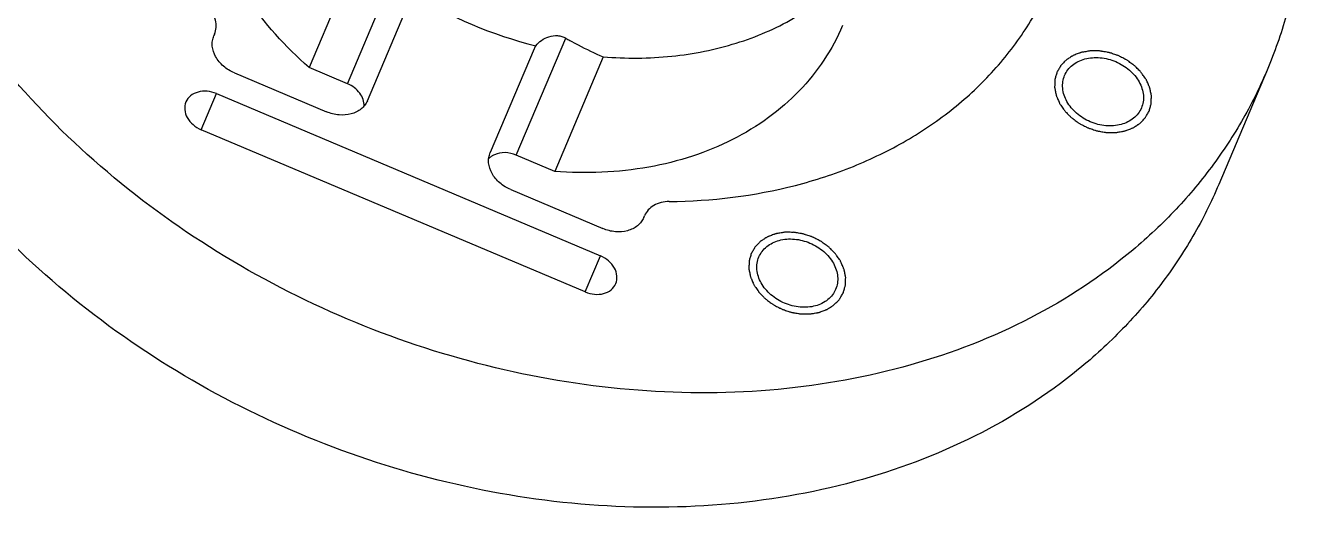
# Model space of a CAD drawing. Header units: millimetres. Extents: x 0 to 420, y 0 to 297.
# Drawn here: x 361.31 to 399.67, y 189.36 to 203.85 of the extents above; entities that cross this region are included whole.
import ezdxf

# ---------------------------------------------------------------- set-up
doc = ezdxf.new("R2010")
doc.units = ezdxf.units.MM
doc.header["$LTSCALE"] = 23.1
doc.layers.get('0').update_dxf_attribs({"linetype": 'CONTINUOUS'})

msp = doc.modelspace()

# ---------------------------------------------------------------- linework, layer by layer
at = {"color": 7, "linetype": 'CONTINUOUS'}
for p, q in [((371.2622, 206.0257), (369.8098, 202.5904)), ((371.5599, 201.5941), (372.8755, 204.7057)), ((366.9757, 203.5911), (366.9546, 203.5412)), ((376.5597, 203.148), (375.2442, 200.0365)), ((370.9611, 202.1036), (369.8098, 202.5904)), ((378.6307, 202.9103), (377.1783, 199.4751)), ((367.5707, 202.4303), (370.3338, 201.2621)), ((398.549, 202.515), (397.0967, 199.0798)), ((367.0354, 201.8062), (378.5486, 196.9384)), ((378.0911, 195.8562), (366.5778, 200.7239)), ((377.1783, 199.4751), (376.0269, 199.9618)), ((375.8602, 198.9255), (378.6234, 197.7573)), ((379.8495, 198.0894), (379.8706, 198.1392))]:
    msp.add_line(p, q, dxfattribs=at)
at = {"color": 9, "linetype": 'CONTINUOUS'}
for p, q in [((370.9611, 202.1036), (372.4447, 205.6126)), ((376.0269, 199.9618), (377.5105, 203.4708)), ((366.5778, 200.7239), (367.0354, 201.8062)), ((378.0911, 195.8562), (378.5486, 196.9384))]:
    msp.add_line(p, q, dxfattribs=at)
msp.add_arc((379.7727, 215.8839), 13.031, 238.19841, 255.96761, dxfattribs=at)
at = {"color": 7, "linetype": 'CONTINUOUS'}
for centre, radius, start, end in [((384.1512, 215.1469), 13.4324, 240.3712, 240.98751), ((376.9891, 202.966), 0.4664, 143.74536, 157.02609), ((375.6161, 199.4353), 0.5917, 114.17902, 121.42547)]:
    msp.add_arc(centre, radius, start, end, dxfattribs=at)
for points, knots in [([(357.1013, 220.0388), (357.326, 220.5702), (357.8444, 221.609), (358.8139, 223.0645), (359.9675, 224.4055), (361.7512, 226.0386), (364.4027, 227.7277), (368.052, 229.0891), (372.0638, 229.7668), (376.2863, 229.7397), (380.5623, 229.0126), (384.7324, 227.6141), (388.641, 225.597), (392.1418, 223.0361), (395.103, 220.026), (397.4119, 216.676), (398.9778, 213.1096), (399.6134, 210.0307), (399.6846, 207.6134), (399.5263, 205.8515), (399.1577, 204.142), (398.7737, 203.0464), (398.549, 202.515)], [0, 0, 0, 0, 0.0273901, 0.0549549, 0.0828314, 0.1111662, 0.1695488, 0.2307688, 0.2949188, 0.3616616, 0.4303227, 0.5, 0.5696773, 0.6383384, 0.7050812, 0.7692312, 0.8304512, 0.8888338, 0.9171686, 0.9450451, 0.9726099, 1, 1, 1, 1]), ([(398.549, 202.515), (398.3244, 201.9837), (397.806, 200.9448), (396.8365, 199.4894), (395.6828, 198.1483), (393.8991, 196.5153), (391.2477, 194.8261), (387.5983, 193.4647), (383.5866, 192.7871), (379.3641, 192.8141), (375.0881, 193.5412), (370.9179, 194.9398), (367.0093, 196.9569), (363.5086, 199.5177), (360.5474, 202.5279), (358.2384, 205.8779), (356.6725, 209.4443), (356.037, 212.5231), (355.9657, 214.9404), (356.124, 216.7023), (356.4926, 218.4118), (356.8767, 219.5075), (357.1013, 220.0388)], [0, 0, 0, 0, 0.0273901, 0.0549549, 0.0828314, 0.1111662, 0.1695488, 0.2307688, 0.2949188, 0.3616616, 0.4303227, 0.5, 0.5696773, 0.6383384, 0.7050812, 0.7692312, 0.8304512, 0.8888338, 0.9171686, 0.9450451, 0.9726099, 1, 1, 1, 1]), ([(397.0967, 199.0798), (396.872, 198.5484), (396.3536, 197.5096), (395.3841, 196.0541), (394.2304, 194.7131), (392.4467, 193.08), (389.7953, 191.3909), (386.146, 190.0295), (382.1342, 189.3518), (377.9117, 189.3789), (373.6357, 190.106), (369.4655, 191.5045), (365.5569, 193.5216), (362.0562, 196.0825), (359.095, 199.0926), (356.786, 202.4426), (355.2201, 206.009), (354.5846, 209.0879), (354.5133, 211.5052), (354.6716, 213.2671), (355.0402, 214.9766), (355.4243, 216.0722), (355.6489, 216.6036)], [0, 0, 0, 0, 0.0273901, 0.0549549, 0.0828314, 0.1111662, 0.1695488, 0.2307688, 0.2949188, 0.3616616, 0.4303227, 0.5, 0.5696773, 0.6383384, 0.7050812, 0.7692312, 0.8304512, 0.8888338, 0.9171686, 0.9450451, 0.9726099, 1, 1, 1, 1]), ([(369.8098, 202.5904), (369.1019, 203.212), (368.157, 204.2621), (367.236, 205.8451), (366.7481, 207.0602), (366.4655, 208.2941), (366.3952, 209.5208), (366.5395, 210.7131), (366.7786, 211.4701), (366.931, 211.8309)], [0, 0, 0, 0, 0.2737566, 0.4046072, 0.5308958, 0.6527881, 0.7708863, 0.8861689, 1, 1, 1, 1]), ([(380.6119, 198.5696), (381.885, 198.582), (383.7781, 198.8111), (386.1335, 199.5788), (387.7315, 200.354), (389.1557, 201.3241), (390.3805, 202.4727), (391.3827, 203.7795), (391.8912, 204.7435), (392.1011, 205.2398)], [0, 0, 0, 0, 0.2718895, 0.4019639, 0.5278585, 0.6498593, 0.7685737, 0.8849103, 1, 1, 1, 1]), ([(378.6307, 202.9103), (379.3154, 202.8558), (380.6684, 202.8644), (382.6125, 203.2487), (384.3521, 203.9901), (385.3452, 204.722), (385.7741, 205.1336)], [0, 0, 0, 0, 0.2679488, 0.5243998, 0.7681091, 1, 1, 1, 1]), ([(366.9757, 203.5911), (367.0029, 203.6553), (367.0356, 203.7969), (367.0126, 204.0185), (366.9223, 204.2351), (366.8247, 204.3632), (366.768, 204.4227)], [0, 0, 0, 0, 0.2310948, 0.4716044, 0.7275267, 1, 1, 1, 1]), ([(385.8126, 203.8479), (385.66, 203.4871), (385.2835, 202.7883), (384.5288, 201.854), (383.5998, 201.0498), (382.5178, 200.3929), (381.3062, 199.8963), (379.5289, 199.4541), (378.1173, 199.4003), (377.1783, 199.4751)], [0, 0, 0, 0, 0.1138311, 0.2291137, 0.3472119, 0.4691042, 0.5953928, 0.7262434, 1, 1, 1, 1]), ([(367.5707, 202.4303), (367.4517, 202.4806), (367.2336, 202.6143), (366.9948, 202.8957), (366.9004, 203.1757), (366.9063, 203.3927), (366.9347, 203.4939), (366.9546, 203.5412)], [0, 0, 0, 0, 0.2768417, 0.5385435, 0.7772691, 0.8899472, 1, 1, 1, 1]), ([(376.6131, 203.2418), (376.6585, 203.3038), (376.7801, 203.415), (377.003, 203.5292), (377.2213, 203.5615), (377.3927, 203.528), (377.4727, 203.4923), (377.5105, 203.4708)], [0, 0, 0, 0, 0.2296027, 0.4825461, 0.7405014, 0.8702093, 1, 1, 1, 1]), ([(377.6365, 203.4001), (377.717, 203.3554), (378.042, 203.1797), (378.3751, 203.0184), (378.6307, 202.9103)], [0, 0, 0, 0, 0.2490835, 1, 1, 1, 1]), ([(392.4747, 202.3511), (392.4996, 202.4102), (392.5658, 202.5238), (392.7552, 202.7181), (393.0884, 202.8773), (393.549, 202.9081), (394.0169, 202.7888), (394.4283, 202.5363), (394.7272, 202.1844), (394.8451, 201.8345), (394.8378, 201.5633), (394.8023, 201.4367), (394.7773, 201.3776)], [0, 0, 0, 0, 0.0550265, 0.1113656, 0.2307288, 0.36159, 0.5, 0.63841, 0.7692712, 0.8886344, 0.9449735, 1, 1, 1, 1]), ([(394.7773, 201.3776), (394.7523, 201.3185), (394.6862, 201.2049), (394.4968, 201.0106), (394.1636, 200.8514), (393.703, 200.8206), (393.2351, 200.9398), (392.8236, 201.1924), (392.5248, 201.5443), (392.4068, 201.8942), (392.4142, 202.1654), (392.4497, 202.292), (392.4747, 202.3511)], [0, 0, 0, 0, 0.0550265, 0.1113656, 0.2307288, 0.36159, 0.5, 0.63841, 0.7692712, 0.8886344, 0.9449735, 1, 1, 1, 1]), ([(367.0354, 201.8062), (366.9462, 201.8439), (366.7603, 201.8915), (366.4839, 201.8724), (366.2492, 201.7615), (366.1459, 201.6283), (366.1158, 201.5571)], [0, 0, 0, 0, 0.2773169, 0.5394288, 0.7785763, 1, 1, 1, 1]), ([(371.4593, 201.4292), (371.4628, 201.4957), (371.4413, 201.6364), (371.3369, 201.8289), (371.1727, 201.9928), (371.0349, 202.0724), (370.9611, 202.1036)], [0, 0, 0, 0, 0.2251391, 0.4683827, 0.7290141, 1, 1, 1, 1]), ([(366.1158, 201.5571), (366.0857, 201.4859), (366.0621, 201.319), (366.1461, 201.0734), (366.3249, 200.8618), (366.4886, 200.7616), (366.5778, 200.7239)], [0, 0, 0, 0, 0.2214237, 0.4605712, 0.7226831, 1, 1, 1, 1]), ([(371.5599, 201.5941), (371.54, 201.5469), (371.4871, 201.4559), (371.3355, 201.3005), (371.0689, 201.1732), (370.7007, 201.1485), (370.4528, 201.2118), (370.3338, 201.2621)], [0, 0, 0, 0, 0.1100528, 0.2227309, 0.4614565, 0.7231583, 1, 1, 1, 1]), ([(375.8602, 198.9255), (375.7413, 198.9758), (375.5231, 199.1096), (375.2844, 199.391), (375.1899, 199.6709), (375.1958, 199.8879), (375.2242, 199.9892), (375.2442, 200.0365)], [0, 0, 0, 0, 0.2768417, 0.5385435, 0.7772691, 0.8899472, 1, 1, 1, 1]), ([(375.3076, 199.9402), (375.2972, 199.9338), (375.257, 199.9074), (375.2203, 199.8757), (375.196, 199.8494)], [0, 0, 0, 0, 0.2547933, 1, 1, 1, 1]), ([(376.0269, 199.9618), (375.9205, 200.0068), (375.6985, 200.0577), (375.4711, 200.0189), (375.3738, 199.9751)], [0, 0, 0, 0, 0.519617, 1, 1, 1, 1]), ([(380.6119, 198.5696), (380.5297, 198.5688), (380.3698, 198.5495), (380.1515, 198.4635), (379.9765, 198.3256), (379.8977, 198.2034), (379.8706, 198.1392)], [0, 0, 0, 0, 0.2724733, 0.5283956, 0.7689052, 1, 1, 1, 1]), ([(379.8495, 198.0894), (379.8295, 198.0421), (379.7766, 197.9512), (379.6251, 197.7958), (379.3585, 197.6685), (378.9902, 197.6437), (378.7423, 197.707), (378.6234, 197.7573)], [0, 0, 0, 0, 0.1100528, 0.2227309, 0.4614565, 0.7231583, 1, 1, 1, 1]), ([(383.3037, 196.908), (383.3287, 196.9671), (383.3948, 197.0808), (383.5842, 197.275), (383.9175, 197.4342), (384.3781, 197.465), (384.8459, 197.3458), (385.2574, 197.0932), (385.5562, 196.7414), (385.6742, 196.3914), (385.6668, 196.1202), (385.6313, 195.9936), (385.6064, 195.9345)], [0, 0, 0, 0, 0.0550265, 0.1113656, 0.2307288, 0.36159, 0.5, 0.63841, 0.7692712, 0.8886344, 0.9449735, 1, 1, 1, 1]), ([(379.0106, 196.1053), (379.0407, 196.1765), (379.0643, 196.3434), (378.9803, 196.589), (378.8015, 196.8005), (378.6378, 196.9007), (378.5486, 196.9384)], [0, 0, 0, 0, 0.2214237, 0.4605712, 0.7226831, 1, 1, 1, 1]), ([(385.6064, 195.9345), (385.5814, 195.8754), (385.5153, 195.7618), (385.3258, 195.5675), (384.9926, 195.4083), (384.532, 195.3776), (384.0642, 195.4968), (383.6527, 195.7493), (383.3539, 196.1012), (383.2359, 196.4511), (383.2433, 196.7224), (383.2787, 196.849), (383.3037, 196.908)], [0, 0, 0, 0, 0.0550265, 0.1113656, 0.2307288, 0.36159, 0.5, 0.63841, 0.7692712, 0.8886344, 0.9449735, 1, 1, 1, 1]), ([(378.0911, 195.8562), (378.1802, 195.8185), (378.3662, 195.7709), (378.6425, 195.79), (378.8772, 195.9008), (378.9805, 196.034), (379.0106, 196.1053)], [0, 0, 0, 0, 0.2773169, 0.5394288, 0.7785763, 1, 1, 1, 1])]:
    msp.add_open_spline(points, degree=3, knots=knots, dxfattribs=at)
at = {"color": 2, "linetype": 'CONTINUOUS'}
for points in [[(395.0076, 201.2802), (395.018, 201.3171), (395.0334, 201.3725), (395.0522, 201.4369), (395.0618, 201.474), (395.0721, 201.5011), (395.0706, 201.5311), (395.0727, 201.5701), (395.0737, 201.6192), (395.0758, 201.6681), (395.0762, 201.7074), (395.0797, 201.7365), (395.0712, 201.7667), (395.0641, 201.8067), (395.0536, 201.8567), (395.0442, 201.9067), (395.0354, 201.9467), (395.032, 201.9767), (395.0165, 202.0067), (395.0001, 202.0467), (394.978, 202.0966), (394.9569, 202.1467), (394.9389, 202.1864), (394.9282, 202.2172), (394.9071, 202.2442), (394.8825, 202.2815), (394.8505, 202.3276), (394.8193, 202.374), (394.7933, 202.4107), (394.7764, 202.4395), (394.7499, 202.4635), (394.718, 202.4973), (394.6769, 202.5388), (394.6366, 202.5807), (394.6034, 202.6137), (394.5807, 202.6401), (394.55, 202.6601), (394.512, 202.689), (394.4634, 202.7243), (394.4154, 202.7602), (394.3763, 202.7881), (394.3488, 202.811), (394.3143, 202.8266), (394.2708, 202.8499), (394.2155, 202.878), (394.1606, 202.9069), (394.1164, 202.9291), (394.084, 202.9482), (394.0488, 202.9578), (394.0028, 202.9739), (393.945, 202.9928), (393.8873, 203.0126), (393.8411, 203.0274), (393.8067, 203.041), (393.7709, 203.045), (393.7237, 203.0537), (393.6645, 203.0633), (393.6053, 203.0738), (393.5581, 203.0811), (393.5224, 203.0892), (393.4876, 203.0873), (393.4409, 203.0882), (393.3826, 203.0881), (393.3242, 203.0888), (393.2776, 203.0884), (393.2422, 203.0907), (393.2089, 203.0828), (393.1637, 203.0758), (393.1076, 203.0657), (393.0512, 203.0564), (393.0066, 203.048), (392.9715, 203.0442), (392.9429, 203.0309), (392.9024, 203.0164), (392.8526, 202.9971), (392.8023, 202.9785), (392.7628, 202.9628), (392.7312, 202.9533), (392.707, 202.9349), (392.6721, 202.9134), (392.6295, 202.8855), (392.5862, 202.8583), (392.5525, 202.8357), (392.5248, 202.8208), (392.5062, 202.7981), (392.4782, 202.7705), (392.4444, 202.7351), (392.4097, 202.7002), (392.3831, 202.6716), (392.3604, 202.6521), (392.3478, 202.6252), (392.3275, 202.592), (392.2936, 202.5327), (392.264, 202.4822), (392.2444, 202.4485)], [(392.2444, 202.4485), (392.234, 202.4116), (392.2186, 202.3562), (392.1998, 202.2918), (392.1902, 202.2547), (392.1799, 202.2276), (392.1814, 202.1976), (392.1793, 202.1586), (392.1783, 202.1095), (392.1762, 202.0606), (392.1757, 202.0213), (392.1723, 201.9922), (392.1808, 201.9619), (392.1879, 201.922), (392.1984, 201.872), (392.2078, 201.822), (392.2166, 201.782), (392.22, 201.752), (392.2355, 201.722), (392.2519, 201.682), (392.274, 201.6321), (392.2951, 201.582), (392.313, 201.5423), (392.3238, 201.5115), (392.3449, 201.4845), (392.3695, 201.4472), (392.4015, 201.4011), (392.4327, 201.3546), (392.4586, 201.3179), (392.4756, 201.2892), (392.502, 201.2651), (392.5339, 201.2314), (392.5751, 201.1899), (392.6154, 201.1479), (392.6485, 201.115), (392.6713, 201.0886), (392.7019, 201.0686), (392.74, 201.0397), (392.7886, 201.0044), (392.8366, 200.9685), (392.8757, 200.9406), (392.9032, 200.9177), (392.9377, 200.9021), (392.9812, 200.8788), (393.0365, 200.8507), (393.0913, 200.8218), (393.1355, 200.7996), (393.168, 200.7805), (393.2032, 200.7709), (393.2492, 200.7548), (393.307, 200.7358), (393.3646, 200.7161), (393.4109, 200.7013), (393.4452, 200.6876), (393.4811, 200.6837), (393.5283, 200.675), (393.5875, 200.6654), (393.6466, 200.6549), (393.6939, 200.6476), (393.7296, 200.6395), (393.7644, 200.6414), (393.8111, 200.6405), (393.8694, 200.6406), (393.9278, 200.6398), (393.9743, 200.6403), (394.0098, 200.638), (394.0431, 200.6459), (394.0882, 200.6529), (394.1443, 200.663), (394.2008, 200.6723), (394.2454, 200.6807), (394.2804, 200.6844), (394.3091, 200.6978), (394.3496, 200.7123), (394.3993, 200.7316), (394.4497, 200.7502), (394.4892, 200.7659), (394.5208, 200.7754), (394.545, 200.7938), (394.5798, 200.8152), (394.6224, 200.8432), (394.6658, 200.8704), (394.6995, 200.893), (394.7272, 200.9079), (394.7458, 200.9306), (394.7738, 200.9582), (394.8076, 200.9936), (394.8422, 201.0284), (394.8689, 201.0571), (394.8916, 201.0766), (394.9042, 201.1034), (394.9245, 201.1367), (394.9584, 201.196), (394.988, 201.2465), (395.0076, 201.2802)], [(385.8366, 195.8371), (385.8471, 195.874), (385.8625, 195.9294), (385.8812, 195.9938), (385.8909, 196.0309), (385.9012, 196.058), (385.8996, 196.088), (385.9017, 196.127), (385.9028, 196.1761), (385.9049, 196.225), (385.9053, 196.2643), (385.9087, 196.2935), (385.9003, 196.3237), (385.8931, 196.3636), (385.8827, 196.4136), (385.8732, 196.4636), (385.8644, 196.5036), (385.861, 196.5336), (385.8455, 196.5636), (385.8291, 196.6036), (385.8071, 196.6535), (385.786, 196.7036), (385.768, 196.7433), (385.7573, 196.7741), (385.7361, 196.8011), (385.7116, 196.8384), (385.6795, 196.8845), (385.6483, 196.931), (385.6224, 196.9677), (385.6054, 196.9964), (385.579, 197.0205), (385.5471, 197.0542), (385.506, 197.0957), (385.4656, 197.1377), (385.4325, 197.1706), (385.4097, 197.197), (385.3791, 197.217), (385.341, 197.2459), (385.2924, 197.2812), (385.2444, 197.3171), (385.2053, 197.345), (385.1778, 197.3679), (385.1433, 197.3835), (385.0998, 197.4068), (385.0445, 197.435), (384.9897, 197.4639), (384.9455, 197.486), (384.9131, 197.5051), (384.8778, 197.5147), (384.8319, 197.5308), (384.774, 197.5498), (384.7164, 197.5695), (384.6701, 197.5843), (384.6358, 197.598), (384.6, 197.6019), (384.5528, 197.6106), (384.4936, 197.6202), (384.4344, 197.6307), (384.3871, 197.638), (384.3515, 197.6461), (384.3166, 197.6442), (384.2699, 197.6451), (384.2116, 197.645), (384.1532, 197.6458), (384.1067, 197.6453), (384.0712, 197.6477), (384.0379, 197.6397), (383.9928, 197.6327), (383.9367, 197.6226), (383.8802, 197.6133), (383.8357, 197.6049), (383.8006, 197.6012), (383.7719, 197.5878), (383.7314, 197.5733), (383.6817, 197.554), (383.6314, 197.5354), (383.5918, 197.5197), (383.5603, 197.5102), (383.5361, 197.4918), (383.5012, 197.4704), (383.4586, 197.4424), (383.4153, 197.4152), (383.3815, 197.3926), (383.3539, 197.3778), (383.3352, 197.355), (383.3072, 197.3275), (383.2734, 197.292), (383.2388, 197.2572), (383.2121, 197.2285), (383.1895, 197.209), (383.1769, 197.1822), (383.1566, 197.1489), (383.1227, 197.0896), (383.0931, 197.0391), (383.0734, 197.0054)], [(383.0734, 197.0054), (383.063, 196.9685), (383.0476, 196.9131), (383.0288, 196.8487), (383.0192, 196.8116), (383.0089, 196.7846), (383.0105, 196.7545), (383.0084, 196.7156), (383.0073, 196.6665), (383.0052, 196.6175), (383.0048, 196.5783), (383.0013, 196.5491), (383.0098, 196.5189), (383.0169, 196.4789), (383.0274, 196.4289), (383.0368, 196.3789), (383.0456, 196.3389), (383.0491, 196.3089), (383.0645, 196.2789), (383.0809, 196.2389), (383.103, 196.189), (383.1241, 196.1389), (383.1421, 196.0992), (383.1528, 196.0684), (383.174, 196.0415), (383.1985, 196.0042), (383.2306, 195.958), (383.2617, 195.9116), (383.2877, 195.8749), (383.3047, 195.8461), (383.3311, 195.8221), (383.363, 195.7884), (383.4041, 195.7469), (383.4445, 195.7049), (383.4776, 195.6719), (383.5004, 195.6456), (383.531, 195.6255), (383.5691, 195.5966), (383.6177, 195.5613), (383.6656, 195.5255), (383.7048, 195.4975), (383.7323, 195.4746), (383.7667, 195.4591), (383.8103, 195.4357), (383.8655, 195.4076), (383.9204, 195.3787), (383.9646, 195.3565), (383.997, 195.3375), (384.0322, 195.3278), (384.0782, 195.3117), (384.136, 195.2928), (384.1937, 195.273), (384.24, 195.2582), (384.2743, 195.2446), (384.3101, 195.2406), (384.3573, 195.2319), (384.4165, 195.2223), (384.4757, 195.2119), (384.523, 195.2045), (384.5586, 195.1964), (384.5934, 195.1984), (384.6402, 195.1974), (384.6985, 195.1975), (384.7569, 195.1968), (384.8034, 195.1972), (384.8388, 195.1949), (384.8721, 195.2028), (384.9173, 195.2099), (384.9734, 195.22), (385.0299, 195.2292), (385.0744, 195.2376), (385.1095, 195.2414), (385.1382, 195.2547), (385.1786, 195.2692), (385.2284, 195.2886), (385.2787, 195.3071), (385.3182, 195.3229), (385.3498, 195.3323), (385.374, 195.3508), (385.4089, 195.3722), (385.4515, 195.4001), (385.4948, 195.4273), (385.5285, 195.4499), (385.5562, 195.4648), (385.5748, 195.4875), (385.6028, 195.5151), (385.6366, 195.5506), (385.6713, 195.5854), (385.698, 195.614), (385.7206, 195.6335), (385.7332, 195.6604), (385.7535, 195.6936), (385.7874, 195.753), (385.817, 195.8034), (385.8366, 195.8371)]]:
    msp.add_open_spline(points, degree=3, knots=[0, 0, 0, 0, 0.03125, 0.046875, 0.0546875, 0.0625, 0.0703125, 0.078125, 0.09375, 0.109375, 0.1171875, 0.125, 0.1328125, 0.140625, 0.15625, 0.171875, 0.1796875, 0.1875, 0.1953125, 0.203125, 0.21875, 0.234375, 0.2421875, 0.25, 0.2578125, 0.265625, 0.28125, 0.296875, 0.3046875, 0.3125, 0.3203125, 0.328125, 0.34375, 0.359375, 0.3671875, 0.375, 0.3828125, 0.390625, 0.40625, 0.421875, 0.4296875, 0.4375, 0.4453125, 0.453125, 0.46875, 0.484375, 0.4921875, 0.5, 0.5078125, 0.515625, 0.53125, 0.546875, 0.5546875, 0.5625, 0.5703125, 0.578125, 0.59375, 0.609375, 0.6171875, 0.625, 0.6328125, 0.640625, 0.65625, 0.671875, 0.6796875, 0.6875, 0.6953125, 0.703125, 0.71875, 0.734375, 0.7421875, 0.75, 0.7578125, 0.765625, 0.78125, 0.796875, 0.8046875, 0.8125, 0.8203125, 0.828125, 0.84375, 0.859375, 0.8671875, 0.875, 0.8828125, 0.890625, 0.90625, 0.921875, 0.9296875, 0.9375, 0.9453125, 0.953125, 0.96875, 1, 1, 1, 1], dxfattribs=at)

doc.saveas('drawing.dxf')
